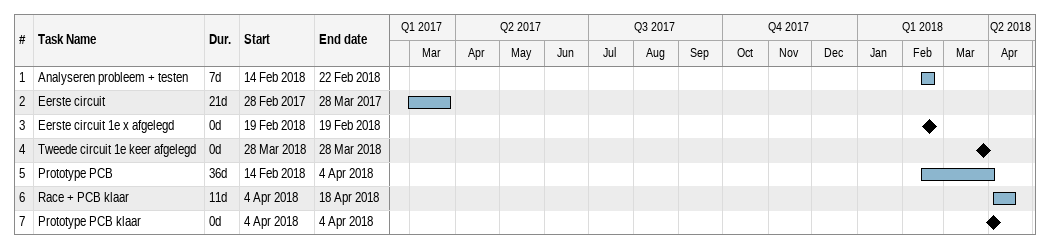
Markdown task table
| ID | Task | Duration | Start | Finish |
|---|---|---|---|---|
| 1 | Analyseren probleem + testen | 7d | 2018-02-14 | 2018-02-22 |
| 2 | Eerste circuit | 21d | 2017-02-28 | 2017-03-28 |
| 3 | Eerste circuit 1e x afgelegd | 0d | 2018-02-19 | 2018-02-19 |
| 4 | Tweede circuit 1e keer afgelegd | 0d | 2018-03-28 | 2018-03-28 |
| 5 | Prototype PCB | 36d | 2018-02-14 | 2018-04-04 |
| 6 | Race + PCB klaar | 11d | 2018-04-04 | 2018-04-18 |
| 7 | Prototype PCB klaar | 0d | 2018-04-04 | 2018-04-04 |
